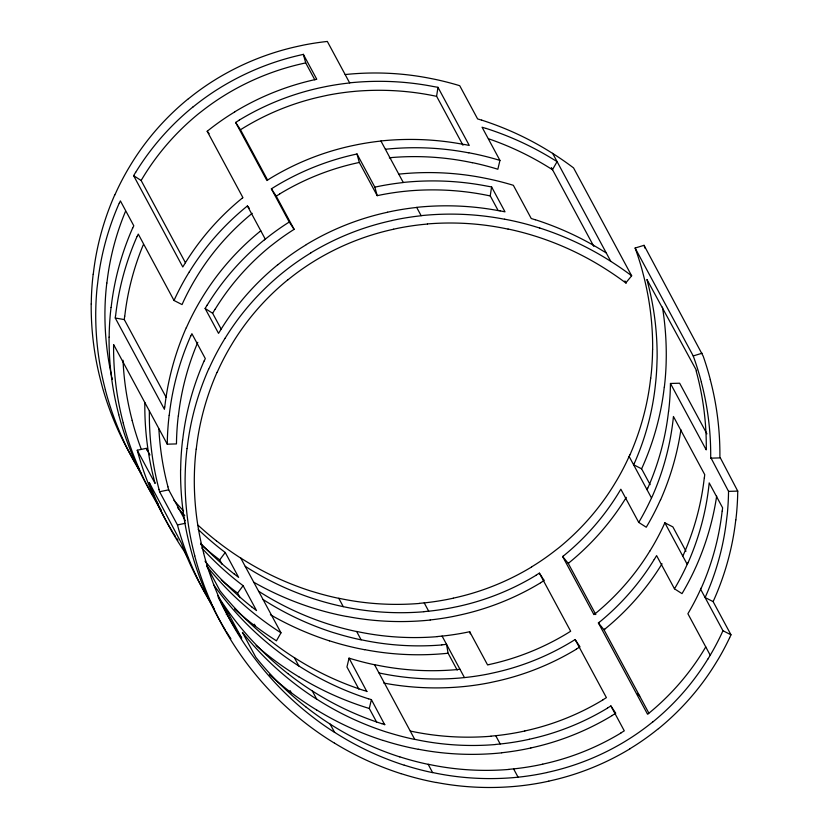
<?xml version="1.0" encoding="UTF-8"?>
<svg xmlns="http://www.w3.org/2000/svg" width="829" height="829" viewBox="0 0 829 829"><rect width="100%" height="100%" fill="white"/><g stroke="black" fill="none" stroke-linecap="round" stroke-linejoin="round"><path stroke-width="1.24" d="M91.263 303.974L91.387 298.005A304.181 286.378 -28.3 0 1 92.527 280.161L93.159 274.254M109.138 337.175L109.262 331.206A304.181 286.378 -28.3 0 1 110.402 313.362L111.034 307.455M144.888 403.578L144.909 402.676M149.375 410.977L149.355 411.878A323.973 305.01 -28.3 0 0 159.013 489.39M178.276 415.909L177.665 421.64A294.855 277.601 -28.3 0 0 176.567 438.935L176.453 443.919L167.251 444.178L167.365 439.101A304.181 286.378 -28.3 0 1 168.505 421.256L169.137 415.35M180.639 469.97L180.774 464.002A304.181 286.378 -28.3 0 1 181.914 446.157L182.535 440.251M652.589 349.465L652.464 355.258A294.855 277.601 -28.3 0 1 651.356 372.553L650.744 378.283M706.919 433.857L679.645 383.216L670.454 383.475L670.34 388.459A294.855 277.601 -28.3 0 1 669.231 405.754L668.63 411.474M706.215 449.059L706.204 449.867L670.454 383.475M729.624 637.75L730.981 634.807L713.106 601.605L705.075 597.512L705.769 596.061A273.518 257.518 -28.3 0 0 726.618 519.368L727.334 513.648A294.855 277.601 -28.3 0 0 728.432 496.353L728.546 491.369L710.691 457.359A314.657 296.233 -28.3 0 0 701.303 382.086M735.862 519.938L736.494 514.021A304.181 286.378 -28.3 0 0 737.634 496.188L737.748 491.11L719.893 457.017A323.973 305.01 -28.3 0 0 710.225 379.506M106.775 283.114L106.164 288.844A294.855 277.601 -28.3 0 0 105.055 306.139L104.931 311.932A314.657 296.233 -28.3 0 0 111.542 375.744M164.66 407.049L164.422 409.298L115.262 317.994L115.5 315.756M166.173 397.36L124.298 319.59L124.651 316.315M187.012 448.551L186.38 454.458A304.181 286.378 -28.3 0 0 185.24 472.302L185.105 478.271A323.973 305.01 -28.3 0 0 194.774 555.782M196.152 449.111L195.54 454.841A294.855 277.601 -28.3 0 0 194.442 472.126L194.307 477.918A314.657 296.233 -28.3 0 0 203.696 553.202M664.361 387.143L664.993 381.226A304.181 286.378 -28.3 0 0 666.133 363.392L666.257 357.413A323.973 305.01 -28.3 0 0 662.433 307.134M704.381 477.877L704.723 474.602L673.438 416.5L673.096 419.775A273.518 257.518 -28.3 0 1 652.236 496.498L649.791 501.586A253.767 238.918 -28.3 0 1 639.273 521.503L638.724 522.415L646.247 527.223L647.221 525.596A263.094 247.695 -28.3 0 0 658.122 504.954L660.568 499.638M722.256 511.078L722.598 507.794L709.199 482.903L708.847 486.177A273.518 257.518 -28.3 0 1 687.987 562.891M349.662 82.848A281.881 265.384 -28.3 0 1 433.028 86.454L437.981 87.335L436.593 96.237L462.976 145.23M403.298 182.442A281.881 265.384 -28.3 0 1 486.654 186.048L491.607 186.939L490.229 195.841L498.146 210.556M316.782 699.158A315.776 297.3 -28.3 0 0 386.366 732.007L392.024 733.686A294.969 277.705 -28.3 0 0 414.769 739.447L374.553 664.744A294.969 277.705 -28.3 0 1 351.797 658.982L349.05 658.143L346.947 666.972L358.864 689.106M366.864 691.593L349.05 658.143M376.604 722.049L369.288 708.474L371.402 699.645L368.511 698.754M486.126 128.464L482.074 127.22L499.949 160.422L497.846 169.24L495.1 168.401A294.969 277.705 -28.3 0 0 472.354 162.639M384.739 724.795L371.402 699.645M629.802 454.966L627.439 460.095A253.767 238.918 -28.3 0 1 616.931 480.012L614.03 484.82A240.669 226.576 -28.3 0 1 558.953 547.679L554.528 551.098A235.363 221.581 -28.3 0 1 536.249 564L531.493 566.974M685.987 551.254L672.879 526.902L664.848 522.809L663.19 526.488A253.767 238.918 -28.3 0 1 652.682 546.404L649.781 551.223M687.894 562.86L685.542 567.989A253.767 238.918 -28.3 0 1 675.024 587.906L674.474 588.808L681.998 593.626L682.972 591.999A263.094 247.695 -28.3 0 0 693.873 571.347L696.319 566.031A282.844 266.285 -28.3 0 0 716.66 496.146M701.303 587.761L698.951 592.89A253.767 238.918 -28.3 0 1 688.433 612.807L687.883 613.709L710.235 655.211M700.609 589.212L722.95 630.714L721.292 634.392A253.767 238.918 -28.3 0 1 710.774 654.309L707.883 659.117M114.837 194.96L117.272 189.644A263.094 247.695 -28.3 0 1 128.174 168.992L131.179 163.997A249.985 235.353 -28.3 0 1 188.401 98.713M119.303 203.26L120.392 200.887L133.801 225.789L132.713 228.151M137.179 236.452L138.267 234.079L174.017 300.481L182.048 304.575L183.706 300.896A253.767 238.918 -28.3 0 1 194.224 280.979L197.115 276.171A240.669 226.576 -28.3 0 1 252.203 213.312M174.017 300.481L175.375 297.538A263.094 247.695 -28.3 0 1 186.276 276.886L189.281 271.891M186.338 327.756L188.774 322.44A263.094 247.695 -28.3 0 1 199.675 301.787L202.68 296.792A249.985 235.353 -28.3 0 1 259.902 231.509M190.805 336.056L191.893 333.683L205.302 358.584L204.214 360.957M208.68 369.257L211.126 363.941A263.094 247.695 -28.3 0 1 222.027 343.289L225.032 338.294M650.133 484.654L641.594 468.81L642.693 466.437A282.844 266.285 -28.3 0 0 664.257 387.133M713.106 601.605L714.194 599.232A282.844 266.285 -28.3 0 0 735.758 519.928M217.105 372.428L219.457 367.299A253.767 238.918 -28.3 0 1 229.975 347.382L232.866 342.564A240.669 226.576 -28.3 0 1 287.953 279.705M634.268 463.266L633.574 464.717L641.594 468.81M646.972 489.618L647.677 488.157M682.733 556.01L683.428 554.56M216.39 540.809L221.136 544.466A331.61 312.201 -28.3 0 0 240.773 558.124L280.99 632.817L276.409 640.869L275.663 640.32A340.937 320.978 -28.3 0 1 255.467 626.289A350.304 329.797 -28.3 0 1 234.566 609.046M242.027 198.307A249.985 235.353 -28.3 0 0 184.857 263.622L182.784 266.969L133.624 175.665L135.645 172.297M185.447 262.762L141.137 180.484L143.49 176.567A240.669 226.576 -28.3 0 1 198.566 113.718L202.991 110.288A235.363 221.581 -28.3 0 1 221.281 97.387L226.027 94.423A241.166 227.053 -28.3 0 1 304.233 63.232L305.694 62.869L314.833 79.853M277.777 264.71A249.985 235.353 -28.3 0 0 220.607 330.015L218.535 333.362L205.126 308.461L207.157 305.093M221.177 329.123L212.638 313.279L214.991 309.362M654.247 559.523L656.599 555.606L674.474 588.808M705.759 646.91L703.406 650.817A240.669 226.576 -28.3 0 1 648.33 713.676M201.841 548.052A341.486 321.497 -28.3 0 0 238.721 582.321L243.115 585.688L237.591 593.087L240.027 597.616M198.224 529.451A341.486 321.497 -28.3 0 0 220.846 549.119L225.239 552.487L219.716 559.886L222.151 564.414M508.104 229.032A294.969 277.705 -28.3 0 1 530.85 234.804L536.477 236.534A315.776 297.3 -28.3 0 1 606.092 269.321A331.61 312.201 -28.3 0 1 625.771 282.927L631.657 275.798L573.554 167.904A340.937 320.978 -28.3 0 0 553.368 153.862L548.156 150.619A324.118 305.145 -28.3 0 0 481.68 120.122M188.442 98.765L192.991 95.148A244.679 230.358 -28.3 0 1 212.006 81.739L216.939 78.662A250.482 235.83 -28.3 0 1 298.16 46.258L303.932 45.004A264.026 248.565 -28.3 0 1 327.331 41.45L349.672 82.952A264.026 248.565 -28.3 0 0 326.274 86.496L320.502 87.698A250.482 235.83 -28.3 0 0 239.249 120.101M192.908 107.065L197.468 103.449A244.679 230.358 -28.3 0 1 216.473 90.04L221.416 86.962A250.482 235.83 -28.3 0 1 302.637 54.559L303.352 54.351L316.761 79.252L316.025 79.397A250.482 235.83 -28.3 0 0 234.783 111.801M242.068 198.359L242.938 197.665L207.188 131.272L210.867 128.35A244.679 230.358 -28.3 0 1 229.882 114.941L234.814 111.853M249.363 208.359L247.415 205.965L246.534 206.659A249.985 235.353 -28.3 0 0 189.323 271.922M259.943 231.56L260.814 230.866M264.41 239.861L268.969 236.244A244.679 230.358 -28.3 0 1 287.974 222.835L289.259 222.037L271.384 188.836L275.041 186.556A250.482 235.83 -28.3 0 1 356.263 154.153L356.978 153.945L374.853 187.147L377.205 195.665L381.299 194.815A254.7 239.788 -28.3 0 1 403.868 191.395L409.567 190.836A274.7 258.627 -28.3 0 1 490.198 195.934M277.819 264.762L282.378 261.145A244.679 230.358 -28.3 0 1 301.383 247.736L306.326 244.659M287.995 279.756L292.378 276.285A235.363 221.581 -28.3 0 1 310.657 263.384L315.403 260.42A241.166 227.053 -28.3 0 1 393.609 229.229M594.662 614.03L593.916 614.621L562.632 556.518L563.378 555.927M595.813 614.579L568.207 563.316L569.077 562.632M648.288 713.624L647.542 714.215L598.383 622.921L599.129 622.33M648.848 713.095L603.958 629.719L604.828 629.024M652.755 721.924L648.371 725.396A235.363 221.581 -28.3 0 1 630.092 738.297L625.346 741.261A241.166 227.053 -28.3 0 1 547.14 772.452M658.464 728.629L653.905 732.235A244.679 230.358 -28.3 0 1 634.9 745.644L629.957 748.732M226.265 614.61L228.307 613.284L227.301 611.833A341.361 321.383 -28.3 0 1 219.571 599.719M374.853 187.147L379.9 186.1A264.026 248.565 -28.3 0 1 403.298 182.546L380.957 141.044A264.026 248.565 -28.3 0 0 357.558 144.598L351.776 145.8A250.482 235.83 -28.3 0 0 270.534 178.194L266.917 180.535L235.633 122.443L239.291 120.153M267.487 179.872L240.493 129.749L243.902 127.625A241.166 227.053 -28.3 0 1 322.108 96.433L327.662 95.221A254.7 239.788 -28.3 0 1 350.232 91.801L355.942 91.242A274.7 258.627 -28.3 0 1 436.572 96.34M215.043 309.393A240.669 226.576 -28.3 0 1 270.078 246.514L274.503 243.084A235.363 221.581 -28.3 0 1 292.782 230.193L294.119 229.353L276.244 196.152L279.653 194.017M310.792 252.949L305.849 256.037A244.679 230.358 -28.3 0 0 286.844 269.446L282.285 273.062A249.985 235.353 -28.3 0 0 225.073 338.315M535.959 575.274L539.368 573.14L542.529 577.896M540.581 582.735L544.228 580.455L543.099 578.746M576.331 649.128L579.989 646.848L575.119 639.542L571.709 641.667A241.166 227.053 -28.3 0 1 493.514 672.858L487.949 674.07A254.7 239.788 -28.3 0 1 465.38 677.49L459.68 678.049A274.7 258.627 -28.3 0 1 379.05 672.951M602.994 699.769L606.403 697.635L575.119 639.542M607.47 708.07L610.88 705.935L615.74 713.251L612.082 715.531M620.869 732.96L624.278 730.836L610.88 705.935M652.651 349.465A314.657 296.233 -28.3 0 0 643.2 274.192L641.719 268.461A331.548 312.15 -28.3 0 0 636.371 251.519L635.118 248.037L644.04 245.322L703.21 356.201A340.874 320.927 -28.3 0 1 708.702 373.62L710.298 379.485M635.118 248.037L693.22 355.931L702.132 353.227M377.205 195.665L359.32 162.474L357.848 162.774A241.166 227.053 -28.3 0 0 279.622 193.965M387.537 212.193L393.309 211.001A264.026 248.565 -28.3 0 1 416.707 207.447L421.173 215.747A264.026 248.565 -28.3 0 0 397.775 219.291L392.003 220.493M393.599 229.177L399.174 228.016A254.7 239.788 -28.3 0 1 421.743 224.597L427.443 224.037M172.639 531.907A350.688 330.16 -28.3 0 1 145.749 476.934L143.697 471.193A340.874 320.927 -28.3 0 1 138.205 453.774L137.241 450.24L146.36 448.334L149.935 454.976M647.739 282.471L646.921 279.456L696.567 370.646M158.95 489.4L159.582 491.732L168.701 489.835L185.385 520.819M159.582 491.732L177.458 524.933L185.437 523.275M453.297 598.217L447.733 599.367A254.7 239.788 -28.3 0 1 425.163 602.797L419.464 603.346M489.058 664.609L487.576 664.92L469.701 631.719L465.608 632.568A254.7 239.788 -28.3 0 1 443.038 635.998L437.339 636.548M524.809 731.012L519.234 732.162A254.7 239.788 -28.3 0 1 496.664 735.592L490.965 736.152M529.275 739.313L523.7 740.463A254.7 239.788 -28.3 0 1 501.13 743.893L495.431 744.452M530.871 747.986L525.099 749.188A264.026 248.565 -28.3 0 1 501.7 752.742M542.684 764.214L537.109 765.364A254.7 239.788 -28.3 0 1 514.54 768.794L508.84 769.343M547.15 772.514L541.575 773.664A254.7 239.788 -28.3 0 1 519.006 777.094L513.306 777.643A274.7 258.627 -28.3 0 1 432.676 772.545M548.746 781.187L542.974 782.389A264.026 248.565 -28.3 0 1 519.576 785.933A281.881 265.384 -28.3 0 1 436.22 782.431M389.319 157.883L391.692 157.634M423.93 611.647L429.629 611.097A254.7 239.788 -28.3 0 0 452.199 607.667L457.774 606.517A241.166 227.053 -28.3 0 0 536 575.326M441.805 644.848L446.551 644.361L448.074 653.138L457.214 670.122M459.96 669.252L455.214 669.749A274.7 258.627 -28.3 0 1 374.584 664.651M710.671 458.168L719.873 457.909M728.546 491.369L737.748 491.11M115.262 317.994L124.298 319.59M464.344 144.453L469.266 145.438L437.981 87.335M468.81 152.754L474.727 153.935A304.284 286.482 -28.3 0 1 498.198 159.883L499.949 160.422M500.094 210.856L505.016 211.841L491.607 186.939M504.56 219.157L510.477 220.338A304.284 286.482 -28.3 0 1 533.949 226.276L539.752 228.058M346.812 616.538L340.885 615.356A304.284 286.482 -28.3 0 1 317.414 609.408L311.611 607.626A324.118 305.145 -28.3 0 1 253.591 582.134M364.687 649.729L358.77 648.558A304.284 286.482 -28.3 0 1 335.289 642.61L329.486 640.827M418.313 749.333L412.396 748.152A304.284 286.482 -28.3 0 1 388.925 742.204L383.122 740.421M436.189 782.535L430.272 781.353A304.284 286.482 -28.3 0 1 406.801 775.405L400.998 773.623M481.659 120.164L477.608 118.92L459.732 85.719L457.981 85.18A304.284 286.482 -28.3 0 0 434.51 79.232L428.583 78.061A281.881 265.384 -28.3 0 0 345.196 74.548M535.285 219.768L531.234 218.514L513.358 185.313L511.607 184.774A304.284 286.482 -28.3 0 0 488.136 178.836L482.219 177.655A281.881 265.384 -28.3 0 0 398.822 174.142M364.045 690.453L366.926 691.345M369.288 708.474L365.247 707.22A324.118 305.145 -28.3 0 1 298.772 676.733M381.92 723.655L384.801 724.546M399.796 756.856L405.422 758.587A294.969 277.705 -28.3 0 0 428.178 764.348L432.645 772.649A294.969 277.705 -28.3 0 1 409.899 766.887L404.272 765.157M722.95 630.714L730.981 634.807M606.248 252.918L601.781 250.213A324.118 305.145 -28.3 0 0 535.306 219.716M631.657 275.798A340.937 320.978 -28.3 0 0 611.46 261.767L606.258 258.513A324.118 305.145 -28.3 0 0 539.772 228.016M298.741 676.775L293.539 673.521A340.937 320.978 -28.3 0 1 273.342 659.48A350.304 329.797 -28.3 0 1 256.13 645.511M316.616 709.976L311.414 706.722A340.937 320.978 -28.3 0 1 291.217 692.681A350.304 329.797 -28.3 0 1 269.404 674.609M334.491 743.178L329.289 739.924A340.937 320.978 -28.3 0 1 309.093 725.883A350.304 329.797 -28.3 0 1 255.819 674.816L251.933 670.039A354.615 333.859 -28.3 0 1 240.876 655.221L237.395 650.143A350.688 330.16 -28.3 0 1 203.841 584.839L201.789 579.088A340.874 320.927 -28.3 0 1 196.297 561.668L194.701 555.803M141.137 180.484L133.624 175.665M212.638 313.279L205.126 308.461M234.265 574.01L238.638 577.388L225.239 552.487M252.14 607.211L256.513 610.579L243.115 585.688M270.016 640.402L274.762 644.06A331.61 312.201 -28.3 0 0 294.399 657.718L298.865 666.019A331.61 312.201 -28.3 0 1 279.228 652.361L274.482 648.703A341.486 321.497 -28.3 0 1 227.374 602.662L223.581 597.999A345.289 325.082 -28.3 0 1 213.519 584.559M287.891 673.604L292.637 677.262A331.61 312.201 -28.3 0 0 312.274 690.92A315.776 297.3 -28.3 0 0 381.9 723.717M305.766 706.805L310.512 710.463A331.61 312.201 -28.3 0 0 330.149 724.111A315.776 297.3 -28.3 0 0 399.775 756.908M562.632 556.518L568.207 563.316M207.188 131.272L209.146 133.656M598.383 622.921L603.958 629.719M637.76 693.728L639.708 696.122M235.633 122.443L240.493 129.749M271.384 188.836L276.244 196.152M289.259 222.037L294.119 229.353M624.911 280.927L626.133 283.207M552.622 153.324L610.714 261.218M551.389 167.593L593.771 246.317M629.097 456.416L651.449 497.908M664.848 522.809L687.2 564.311M638.724 522.415L620.848 489.214L618.496 493.12A240.669 226.576 -28.3 0 1 563.419 555.979M539.368 573.14L570.653 631.242L567.243 633.366A241.166 227.053 -28.3 0 1 489.048 664.557M247.415 205.965L265.29 239.166M424.21 602.859L428.676 611.16M442.085 636.061L464.427 677.552M495.711 735.655L500.177 743.955M513.586 768.856L518.052 777.156M240.814 558.062A315.776 297.3 -28.3 0 0 310.398 590.911L316.046 592.59A294.969 277.705 -28.3 0 0 338.802 598.351L343.268 606.652A274.7 258.627 -28.3 0 0 423.93 611.75M312.274 690.92L316.74 699.22A331.61 312.201 -28.3 0 1 297.103 685.562L292.357 681.904A341.486 321.497 -28.3 0 1 245.249 635.853L242.42 632.382L255.829 657.283L258.638 660.765A341.486 321.497 -28.3 0 0 305.756 706.816M330.149 724.111L334.615 732.411A331.61 312.201 -28.3 0 1 314.979 718.764L310.233 715.106A341.486 321.497 -28.3 0 1 263.125 669.055L259.332 664.402A345.289 325.082 -28.3 0 1 248.576 649.977L245.187 645.035A341.361 321.383 -28.3 0 1 212.525 581.461L210.525 575.865A331.548 312.15 -28.3 0 1 205.177 558.922L203.633 553.223M167.251 444.178L113.625 344.584L113.604 345.475A323.973 305.01 -28.3 0 0 123.262 422.987M254.348 624.206L255.467 626.289M290.098 690.609L291.217 692.681M228.307 613.284L241.705 638.185L240.711 636.734A341.361 321.383 -28.3 0 1 225.25 611.118M137.241 450.24L155.116 483.431L154.484 481.11A323.973 305.01 -28.3 0 1 144.826 403.578M187.717 557.492L183.769 550.549A350.688 330.16 -28.3 0 1 150.215 485.234L149.23 482.468L181.51 543.327A350.688 330.16 -28.3 0 0 208.39 598.3M693.22 355.931L694.474 359.423A331.548 312.15 -28.3 0 1 699.811 376.366L701.365 382.065M644.04 245.322L645.107 248.306M141.034 448.655L139.023 443.069A331.548 312.15 -28.3 0 1 133.676 426.127L132.132 420.427M356.978 153.945L359.32 162.474M303.352 54.351L305.694 62.869M696.08 370.75L696.899 373.765A314.657 296.233 -28.3 0 1 706.287 449.059M167.883 486.82L168.701 489.835M177.458 524.933L178.422 528.467A340.874 320.927 -28.3 0 0 183.914 545.886L185.986 551.627A350.688 330.16 -28.3 0 0 214.162 608.693M146.36 448.334L146.847 450.126M123.2 423.008L124.796 428.873A340.874 320.927 -28.3 0 0 130.288 446.292L132.35 452.033A350.688 330.16 -28.3 0 0 161.189 510.136M118.734 414.707L120.329 420.572A340.874 320.927 -28.3 0 0 125.821 437.992L127.884 443.733A350.688 330.16 -28.3 0 0 148.505 488.126M105.324 389.806L106.92 395.671A340.874 320.927 -28.3 0 0 112.412 413.091L114.475 418.832A350.688 330.16 -28.3 0 0 141.355 473.805M469.701 631.719L470.271 633.822M427.443 223.934A274.7 258.627 -28.3 0 1 508.073 229.136M707.831 659.096A240.669 226.576 -28.3 0 1 652.796 721.976M196.255 449.111A273.518 257.518 -28.3 0 1 217.001 372.387M404.241 765.208A315.776 297.3 -28.3 0 1 334.657 732.359M658.506 728.67A249.985 235.353 -28.3 0 0 715.676 663.366L718.722 658.392A263.094 247.695 -28.3 0 0 729.624 637.75M508.84 769.447A274.7 258.627 -28.3 0 1 428.21 764.245M230.897 638.765A350.688 330.16 -28.3 0 1 226.265 631.501M225.623 630.454A350.688 330.16 -28.3 0 1 199.374 576.538L197.323 570.787A340.874 320.927 -28.3 0 1 191.831 553.368L190.235 547.503A323.973 305.01 -28.3 0 1 180.577 469.981M224.69 610.071A341.361 321.383 -28.3 0 1 220.327 601.574M219.799 600.497A341.361 321.383 -28.3 0 1 218.245 597.274M385.423 149.251A281.881 265.384 -28.3 0 1 468.779 152.857M380.946 140.951A281.881 265.384 -28.3 0 1 464.313 144.557M391.682 157.541A274.7 258.627 -28.3 0 1 472.323 162.733M495.431 744.546A274.7 258.627 -28.3 0 1 414.801 739.354M490.965 736.245A274.7 258.627 -28.3 0 1 410.334 731.054M368.49 698.816A315.776 297.3 -28.3 0 1 298.906 665.967M364.024 690.516A315.776 297.3 -28.3 0 1 294.44 657.666M132.194 420.407A314.657 296.233 -28.3 0 1 123.024 360.232M124.754 316.315A273.518 257.518 -28.3 0 1 143.282 244.793M441.805 644.952A274.7 258.627 -28.3 0 1 361.175 639.75M178.38 415.92A273.518 257.518 -28.3 0 1 197.789 342.304M169.23 415.35A282.844 266.285 -28.3 0 1 190.711 336.014M164.764 407.06A282.844 266.285 -28.3 0 1 186.245 327.714M115.604 315.756A282.844 266.285 -28.3 0 1 137.086 236.42M111.138 307.455A282.844 266.285 -28.3 0 1 132.609 228.12M501.7 752.836A281.881 265.384 -28.3 0 1 418.334 749.229M207.198 305.124A249.985 235.353 -28.3 0 1 264.368 239.809M603.035 699.821A241.166 227.053 -28.3 0 1 524.798 730.95M607.502 708.121A241.166 227.053 -28.3 0 1 529.265 739.25M612.123 715.593A250.482 235.83 -28.3 0 1 530.861 747.934M383.102 740.473A324.118 305.145 -28.3 0 1 316.647 709.935M629.999 748.794A250.482 235.83 -28.3 0 1 548.736 781.136M576.373 649.19A250.482 235.83 -28.3 0 1 495.11 681.531L489.338 682.785A264.026 248.565 -28.3 0 1 465.95 686.339A281.881 265.384 -28.3 0 1 383.775 683.065M540.612 582.797A250.482 235.83 -28.3 0 1 459.359 615.139L453.587 616.393A264.026 248.565 -28.3 0 1 430.199 619.937M626.289 497.369A249.985 235.353 -28.3 0 1 569.119 562.684M662.039 563.772A249.985 235.353 -28.3 0 1 604.88 629.076M211.012 602.465A350.688 330.16 -28.3 0 1 209.696 600.393M217.623 595.491A341.361 321.383 -28.3 0 0 222.856 603.522L226.234 608.476A345.289 325.082 -28.3 0 0 236.99 622.9L240.762 627.563A341.486 321.497 -28.3 0 0 287.881 673.614M263.156 599.564A315.776 297.3 -28.3 0 0 332.74 632.413L338.398 634.092A294.969 277.705 -28.3 0 0 361.143 639.853L356.677 631.553A294.969 277.705 -28.3 0 1 333.921 625.791L328.294 624.061A315.776 297.3 -28.3 0 1 258.689 591.264M329.476 640.869A324.118 305.145 -28.3 0 1 270.399 614.724M448.074 653.242A281.881 265.384 -28.3 0 1 364.708 649.635M437.339 636.651A274.7 258.627 -28.3 0 1 356.708 631.449M118.796 414.687A323.973 305.01 -28.3 0 1 109.076 337.175M680.91 429.743A282.844 266.285 -28.3 0 1 660.661 499.669M668.526 411.474A273.518 257.518 -28.3 0 1 647.77 488.198M158.049 503.908A350.688 330.16 -28.3 0 1 156.722 501.835M152.847 495.555A350.688 330.16 -28.3 0 1 149.116 489.193M237.581 593.098A350.304 329.797 -28.3 0 1 221.312 579.917M234.255 574.02A341.486 321.497 -28.3 0 1 200.639 543.275M488.468 138.744A315.776 297.3 -28.3 0 1 552.466 169.727L557.088 161.614L552.632 158.909A324.118 305.145 -28.3 0 0 486.146 128.422M310.751 252.897A250.482 235.83 -28.3 0 1 392.013 220.555M270.005 640.413A341.486 321.497 -28.3 0 1 222.897 594.362L220.079 590.89L206.67 565.989L209.488 569.471A341.486 321.497 -28.3 0 0 256.596 615.522L261.353 619.159A331.61 312.201 -28.3 0 0 280.99 632.817M252.13 607.222A341.486 321.497 -28.3 0 1 205.022 561.16M167.945 486.799A314.657 296.233 -28.3 0 1 158.888 428.956M704.277 477.867A273.518 257.518 -28.3 0 1 683.521 554.591M177.945 540.197A350.688 330.16 -28.3 0 1 176.598 538.135M175.261 536.073A350.688 330.16 -28.3 0 1 173.292 532.943M400.977 773.664A324.118 305.145 -28.3 0 1 334.522 743.126M306.284 244.596A250.482 235.83 -28.3 0 1 387.547 212.255M187.116 448.551A282.844 266.285 -28.3 0 1 208.587 369.216M182.639 440.251A282.844 266.285 -28.3 0 1 204.121 360.916M416.697 207.343A281.881 265.384 -28.3 0 1 500.063 210.949M421.173 215.644A281.881 265.384 -28.3 0 1 504.54 219.25M722.152 511.068A273.518 257.518 -28.3 0 1 701.396 587.792M654.205 559.492A240.669 226.576 -28.3 0 1 599.17 622.382M647.677 282.482A314.657 296.233 -28.3 0 1 657.128 357.765L656.931 363.558A294.855 277.601 -28.3 0 1 655.832 380.853L655.221 386.583A273.518 257.518 -28.3 0 1 634.361 463.297M106.879 283.124A273.518 257.518 -28.3 0 1 125.407 211.592M112.319 379.195A314.657 296.233 -28.3 0 1 111.791 376.894M620.911 733.023A241.166 227.053 -28.3 0 1 542.674 764.151M649.729 551.192A240.669 226.576 -28.3 0 1 594.704 614.082M219.706 559.896A350.304 329.797 -28.3 0 1 200.649 544.29M135.697 172.328A249.985 235.353 -28.3 0 1 192.867 107.014M93.262 274.254A282.844 266.285 -28.3 0 1 114.734 194.919M119.21 203.219A282.844 266.285 -28.3 0 0 97.729 282.554L97.003 288.461A304.181 286.378 -28.3 0 0 95.863 306.305L95.729 312.274A323.973 305.01 -28.3 0 0 105.387 389.785M216.379 540.819A341.486 321.497 -28.3 0 1 198.131 525.265M183.592 510.944A341.486 321.497 -28.3 0 1 173.914 500.27M184.784 515.731A341.486 321.497 -28.3 0 1 177.603 507.659M531.534 567.026A241.166 227.053 -28.3 0 1 453.287 598.155M343.268 606.652A294.969 277.705 -28.3 0 1 320.512 600.89L314.885 599.16A315.776 297.3 -28.3 0 1 245.28 566.362M430.199 620.04A281.881 265.384 -28.3 0 1 346.833 616.434M419.464 603.45A274.7 258.627 -28.3 0 1 338.823 598.258M91.2 303.984A323.973 305.01 -28.3 0 0 100.92 381.485L102.444 387.371A340.874 320.927 -28.3 0 0 107.946 404.79L110.008 410.531A350.688 330.16 -28.3 0 0 136.889 465.504M650.651 378.273A273.518 257.518 -28.3 0 1 629.895 454.997M138.847 468.634A350.688 330.16 -28.3 0 1 137.541 466.551"/></g></svg>
